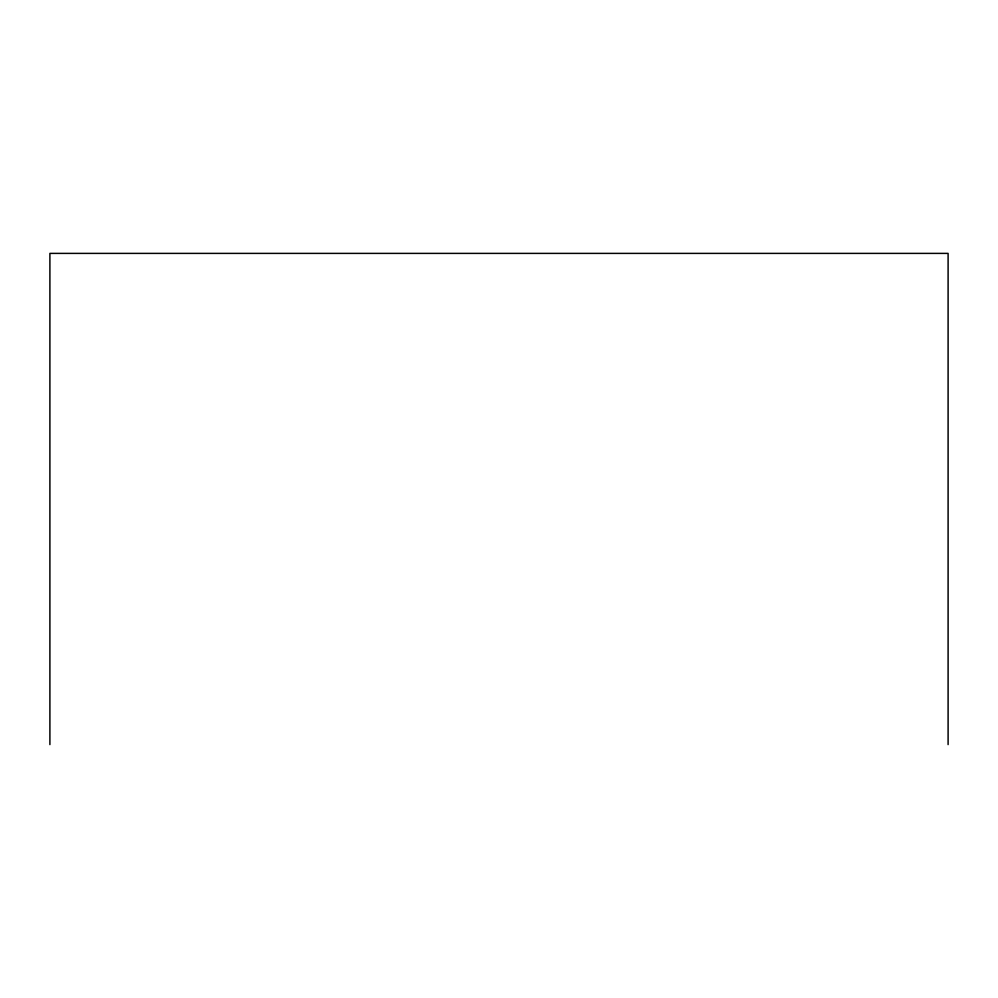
<?xml version="1.0" encoding="UTF-8"?>
<svg xmlns="http://www.w3.org/2000/svg" width="998" height="998" viewBox="0 0 998 998"><rect width="100%" height="100%" fill="white"/><g stroke="black" fill="none" stroke-linecap="round" stroke-linejoin="round"><path stroke-width="1.5" d="M948.1 744.608L948.1 253.392L49.9 253.392L49.9 744.608"/></g></svg>
